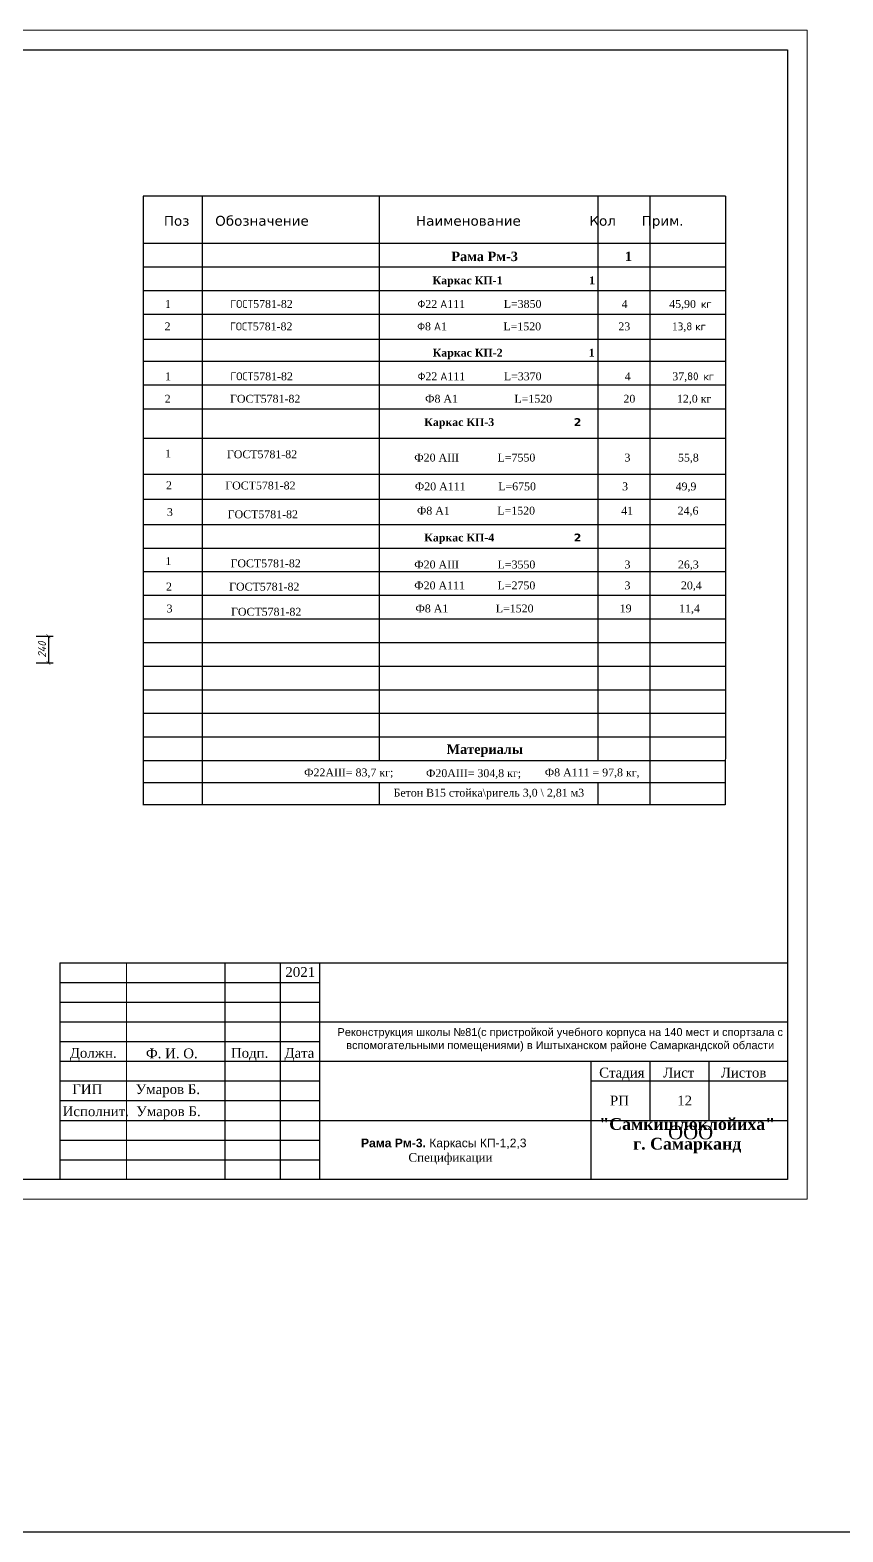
# Model space of a CAD drawing. Header units: millimetres. Extents: x 572274 to 2241483, y -888675 to -304135.
# Drawn here: x 1348696 to 1369359, y -715943 to -677785 of the extents above; entities that cross this region are included whole.
import ezdxf

# ---------------------------------------------------------------- set-up
doc = ezdxf.new("R2010")
doc.units = ezdxf.units.MM
doc.layers.add('Оси и размеры', color=7, linetype='Continuous', lineweight=9)
doc.layers.add('Размеры', color=7, linetype='Continuous')
doc.layers.add('размеры @ 100', color=251, linetype='Continuous')
doc.styles.add('ISOCPEUR', font='isocpeui.ttf', dxfattribs={"height": 300})
doc.styles.get("Standard").update_dxf_attribs({"font": 'isocpeur.ttf'})
doc.styles.add('TNRoman', font='timesbd.ttf')
doc.styles.add('ПР', font='isocpeur.ttf', dxfattribs={"width": 0.955, "oblique": 15})
doc.dimstyles.new('ПР', dxfattribs={"dimtxt": 3, "dimasz": 2.5, "dimexe": 1.25, "dimexo": 0.625, "dimtad": 1, "dimtoh": 1, "dimtxsty": 'ПР', "dimblk": 'ARCHTICK', "dimcen": 2.5, "dimadec": 0, "dimazin": 0, "dimtfac": 1, "dimtmove": 0, "dimatfit": 3, "dimfxl": 1, "dimarcsym": 0})

# ---------------------------------------------------------------- blocks, each defined once
blk = doc.blocks.new('_ArchTick')
at = {"color": 0, "linetype": 'ByBlock', "const_width": 0.15}
blk.add_lwpolyline([(-0.5, -0.5), (0.5, 0.5)], dxfattribs=at)
blk = doc.blocks.new('*D1266')
at = {"layer": 'Defpoints', "color": 0, "lineweight": 25, "transparency": 16777216}
for p in [(1348787, -693185), (1348787, -693865), (1349163, -693865)]:
    blk.add_point(p, dxfattribs=at)
at = {"layer": 'Размеры', "color": 0, "lineweight": -2, "transparency": 16777216}
for p, q in [((1348849, -693185), (1349288, -693185)), ((1349163, -693185), (1349163, -693865)), ((1348849, -693865), (1349288, -693865))]:
    blk.add_line(p, q, dxfattribs=at)
at = {"layer": 'Размеры', "color": 0, "lineweight": -2, "transparency": 16777216, "xscale": 100, "yscale": 100, "zscale": 100}
for p, rotation in [((1349163, -693185), 90), ((1349163, -693865), 270)]:
    blk.add_blockref('_ArchTick', p, dxfattribs=dict(at, rotation=rotation))
at = {"layer": 'Размеры', "color": 0, "transparency": 16777216, "insert": (1349001, -693525), "char_height": 200, "attachment_point": 5, "rotation": 90, "style": 'ПР'}
blk.add_mtext('240', dxfattribs=at)

msp = doc.modelspace()

# ---------------------------------------------------------------- linework, layer by layer
at = {"color": 0, "lineweight": 25}
for p, q in [((1351574.106, -682009.689), (1351574.106, -693353.191)), ((1353068.766, -682009.689), (1353068.766, -693353.191)), ((1357566.05, -682009.689), (1357566.05, -692153.191)), ((1363124.226, -682009.689), (1363124.226, -692153.191)), ((1364448.446, -682009.689), (1364448.446, -692153.191)), ((1366374.106, -682009.689), (1366374.106, -693353.191)), ((1357566.05, -690353.191), (1357566.05, -693353.191)), ((1363124.226, -690898.453), (1363124.226, -693353.191)), ((1364448.446, -690953.191), (1364448.446, -693353.191)), ((1351574.106, -691552.291), (1351574.106, -695153.191)), ((1353068.766, -691553.191), (1353068.766, -693353.191)), ((1366374.106, -691553.191), (1366374.106, -695153.191))]:
    msp.add_line(p, q, dxfattribs=at)
at = {"color": 0}
for p, q in [((1366374.106, -682009.689), (1351574.106, -682009.689)), ((1366374.106, -683209.689), (1351574.106, -683209.689)), ((1366374.106, -683209.689), (1351574.106, -683209.689)), ((1366374.106, -683809.689), (1351574.106, -683809.689)), ((1366374.106, -684409.689), (1351574.106, -684409.689)), ((1366374.106, -685009.689), (1351574.106, -685009.689)), ((1366374.106, -685649.919), (1351574.106, -685649.919)), ((1366374.106, -686209.689), (1351574.106, -686209.689)), ((1366374.106, -686809.689), (1351574.106, -686809.689)), ((1366374.106, -687420.757), (1351574.106, -687420.757)), ((1366374.106, -689073.191), (1351574.106, -689073.191)), ((1366374.106, -689713.191), (1351574.106, -689713.191)), ((1366374.106, -690353.191), (1351574.106, -690353.191)), ((1366374.106, -690953.191), (1351574.106, -690953.191)), ((1366374.106, -691553.191), (1351574.106, -691553.191)), ((1366374.106, -692153.191), (1351574.106, -692153.191)), ((1366374.106, -692753.191), (1351574.106, -692753.191)), ((1366374.106, -693353.191), (1351574.106, -693353.191)), ((1366374.106, -693953.191), (1351574.106, -693953.191)), ((1366374.106, -694553.191), (1351574.106, -694553.191)), ((1366374.106, -695153.191), (1351574.106, -695153.191)), ((1366374.106, -695753.191), (1351574.106, -695753.191)), ((1366374.106, -695753.191), (1351574.106, -695753.191)), ((1366374.106, -696353.191), (1351574.106, -696353.191)), ((1366364.106, -696909.689), (1351564.106, -696909.689)), ((1366374.106, -696909.689), (1351574.106, -696909.689)), ((1366364.106, -697466.187), (1351564.106, -697466.187))]:
    msp.add_line(p, q, dxfattribs=at)
at = {"lineweight": -3}
msp.add_line((1351574.106, -688158.04), (1366374.106, -688158.04), dxfattribs=at)
at = {"ltscale": 20}
for p, q in [((1353068.766, -693353.191), (1353068.766, -697466.187)), ((1357566.05, -693353.191), (1357566.05, -695753.191)), ((1363124.226, -693353.191), (1363124.226, -695753.191)), ((1364448.446, -693353.191), (1364448.446, -697466.187)), ((1357566.05, -694553.191), (1357566.05, -696353.191)), ((1351574.106, -695153.191), (1351574.106, -697466.187)), ((1363124.226, -695153.191), (1363124.226, -696353.191)), ((1366374.106, -695153.191), (1366360.938, -697466.187)), ((1357566.05, -696909.689), (1357566.05, -697466.187)), ((1363124.226, -696909.689), (1363124.226, -697466.187))]:
    msp.add_line(p, q, dxfattribs=at)
at = {"color": 250, "lineweight": 25}
for p, q in [((1349450.001, -701485.326), (1349450.001, -706985.326)), ((1353650.001, -701485.326), (1353650.001, -706985.326)), ((1355050.001, -701485.326), (1355050.001, -706985.326)), ((1356050.001, -701485.326), (1356050.001, -706985.326)), ((1362950.001, -703985.326), (1362950.001, -706985.326)), ((1364450.001, -703985.326), (1364450.001, -705485.326)), ((1365950.001, -703985.326), (1365950.001, -705485.326))]:
    msp.add_line(p, q, dxfattribs=at)
at = {"color": 0, "lineweight": 15}
msp.add_line((1351150.001, -701485.326), (1351150.001, -706985.326), dxfattribs=at)
at = {"color": 1, "lineweight": 30}
msp.add_line((1309214.279, -715942.743), (1382666.64, -715942.743), dxfattribs=at)
at = {"color": 250, "lineweight": 0}
msp.add_lwpolyline([(1326450.001, -677785.326), (1368450.001, -677785.326), (1368450.001, -707485.326), (1326450.001, -707485.326)], close=True, dxfattribs=at)
at = {"color": 1, "lineweight": 30}
msp.add_lwpolyline([(1328450.001, -678285.326), (1367950.001, -678285.326), (1367950.001, -706985.326), (1328450.001, -706985.326)], close=True, dxfattribs=at)
at = {"color": 250, "lineweight": 25}
for points in [[(1349450.001, -701485.326), (1367950.001, -701485.326)], [(1349450.001, -701985.326), (1356050.001, -701985.326)], [(1349450.001, -701985.326), (1356050.001, -701985.326)], [(1349450.001, -702485.326), (1356050.001, -702485.326)], [(1349450.001, -702485.326), (1356050.001, -702485.326)], [(1349450.001, -702985.326), (1356050.001, -702985.326)], [(1349450.001, -702985.326), (1356050.001, -702985.326)], [(1356050.001, -702985.326), (1367950.001, -702985.326)], [(1349450.001, -703485.326), (1356050.001, -703485.326)], [(1349450.001, -703485.326), (1356050.001, -703485.326)], [(1349450.001, -703985.326), (1356050.001, -703985.326)], [(1349450.001, -703985.326), (1356050.001, -703985.326)], [(1356050.001, -703985.326), (1367950.001, -703985.326)], [(1349450.001, -704485.326), (1356050.001, -704485.326)], [(1349450.001, -704485.326), (1356050.001, -704485.326)], [(1362950.001, -704485.326), (1367950.001, -704485.326)], [(1349450.001, -704985.326), (1356050.001, -704985.326)], [(1349450.001, -704985.326), (1356050.001, -704985.326)], [(1349450.001, -705485.326), (1356050.001, -705485.326)], [(1349450.001, -705485.326), (1356050.001, -705485.326)], [(1356050.001, -705485.326), (1367950.001, -705485.326)], [(1349450.001, -705985.326), (1356050.001, -705985.326)], [(1349450.001, -705985.326), (1356050.001, -705985.326)], [(1349450.001, -706485.326), (1356050.001, -706485.326)], [(1349450.001, -706485.326), (1356050.001, -706485.326)]]:
    msp.add_lwpolyline(points, dxfattribs=at)
at = {"layer": 'Оси и размеры'}
msp.add_line((1356050.001, -701485.326), (1356050.001, -706985.326), dxfattribs=at)

# ---------------------------------------------------------------- texts
at = {"color": 0}
for s, insert, char_height, width, attachment_point in [('{\\fVerdana|b0|i0|c0|p34;\\P      \\fVerdana|b0|i0|c204|p34;\\H1.25x;Поз\\fVerdana|b0|i0|c0|p34; \\fVerdana|b0|i0|c204|p34;     Обозначение                         Наименование                Кол      Прим.\\fVerdana|b0|i0|c0|p34;  \\H0.8x;                                          }', (1351574.106, -682173.191), 200, 14800, 1), ('{\\fTimes New Roman|b1|i0|c204|p18;  Рама Рм-3                              1}', (1359222.906, -683415.379), 240, 5585.74252, 1), ('{\\fVerdana|b0|i0|c204|p34; \\fVerdana|b0|i0|c0|p34;\\P                                                                                     \\fTimes New Roman|b1|i0|c204|p18;Каркас КП-1}         {\\fTimes New Roman|b1|i0|c204|p18;              1}', (1351514.092, -683711.531), 200, 16319.77731, 1), ('{\\fVerdana|b0|i0|c0|p34;\\P       \\fTimes New Roman|b0|i0|c238|p18;1                    }ГОСТ{\\fTimes New Roman|b0|i0|c238|p18;5781-82                                          }Ф{\\fTimes New Roman|b0|i0|c238|p18;2\\fTimes New Roman|b0|i0|c204|p18;2\\fTimes New Roman|b0|i0|c238|p18; }А{\\fTimes New Roman|b0|i0|c238|p18;111             L=3\\fTimes New Roman|b0|i0|c204|p18;85\\fTimes New Roman|b0|i0|c238|p18;0                         \\fTimes New Roman|b0|i0|c204|p18;  4\\fTimes New Roman|b0|i0|c238|p18;              \\fTimes New Roman|b0|i0|c204|p18;45\\fTimes New Roman|b0|i0|c238|p18;,\\fTimes New Roman|b0|i0|c204|p18;9\\fTimes New Roman|b0|i0|c238|p18;0} кг{\\fVerdana|b0|i0|c0|p34;                                                  }', (1351514.092, -684311.531), 200, 14800, 1), ('{\\fVerdana|b0|i0|c0|p34; \\P        \\fTimes New Roman|b0|i0|c238|p18;2                    }ГОСТ{\\fTimes New Roman|b0|i0|c238|p18;5781-82                                          }Ф{\\fTimes New Roman|b0|i0|c238|p18;8 }А{\\fTimes New Roman|b0|i0|c238|p18;1                   L=1520                       \\fTimes New Roman|b0|i0|c204|p18;  \\fTimes New Roman|b0|i0|c238|p18; 2\\fTimes New Roman|b0|i0|c204|p18;3\\fTimes New Roman|b0|i0|c238|p18;              1}3{\\fTimes New Roman|b0|i0|c238|p18;,}8{\\fTimes New Roman|b0|i0|c238|p18; }кг{\\fVerdana|b0|i0|c0|p34;                                                  }', (1351418.722, -684881.058), 200, 14800, 1), ('{\\fVerdana|b0|i0|c0|p34;\\P                                                                                     \\fTimes New Roman|b1|i0|c204|p18;Каркас КП-2\\fTimes New Roman|b0|i0|c238|p18;                          \\fTimes New Roman|b1|i0|c204|p18;   1}', (1351517.006, -685549.498), 200, 14800, 1), ('{\\fVerdana|b0|i0|c0|p34;\\P       \\fTimes New Roman|b0|i0|c238|p18;1                    }ГОСТ{\\fTimes New Roman|b0|i0|c238|p18;5781-82                                          }Ф{\\fTimes New Roman|b0|i0|c238|p18;2\\fTimes New Roman|b0|i0|c204|p18;2\\fTimes New Roman|b0|i0|c238|p18; }А{\\fTimes New Roman|b0|i0|c238|p18;111             L=\\fTimes New Roman|b0|i0|c204|p18;33\\fTimes New Roman|b0|i0|c238|p18;70                     \\fTimes New Roman|b0|i0|c204|p18;   \\fTimes New Roman|b0|i0|c238|p18;    \\fTimes New Roman|b0|i0|c204|p18;4\\fTimes New Roman|b0|i0|c238|p18;              \\fTimes New Roman|b0|i0|c204|p18;37\\fTimes New Roman|b0|i0|c238|p18;,}80 кг{\\fVerdana|b0|i0|c0|p34;                                                  }', (1351517.006, -686149.498), 200, 14800, 1), ('{\\fVerdana|b0|i0|c0|p34; \\P        \\fTimes New Roman|b0|i0|c204|p18;2                    ГОСТ5781-82                                          Ф8 А1                   L=1520                        20              12,0 кг\\fTimes New Roman|b0|i0|c0|p18; \\fVerdana|b0|i0|c0|p34;                                                 }', (1351421.636, -686719.025), 200, 14800, 1), ('{\\fVerdana|b0|i0|c0|p34;\\P                                                                                     \\H0.8x;  \\fTimes New Roman|b1|i0|c204|p18;Каркас КП-3\\fTimes New Roman|b0|i0|c204|p18;      \\fVerdana|b0|i0|c0|p34;                  \\fVerdana|b1|i0|c204|p34;2\\fTimes New Roman|b0|i0|c204|p18; \\fTimes New Roman|b0|i0|c238|p18;\\H1.25x;                    }', (1349276.016, -687229.373), 250, 18500, 1), ('{\\fVerdana|b0|i0|c0|p34;\\P                                                                                     \\H0.8x;  \\fTimes New Roman|b1|i0|c204|p18;Каркас КП-4\\fTimes New Roman|b0|i0|c204|p18;      \\fVerdana|b0|i0|c0|p34;                  \\fVerdana|b1|i0|c204|p34;2\\fTimes New Roman|b0|i0|c204|p18; \\fTimes New Roman|b0|i0|c238|p18;\\H1.25x;                    }', (1349276.016, -690161.806), 250, 18500, 1), ('{\\fVerdana|b0|i0|c204|p34; \\fVerdana|b0|i0|c0|p34;\\P     \\fTimes New Roman|b0|i0|c238|p18;               \\fTimes New Roman|b0|i0|c204|p18;Ф\\fTimes New Roman|b0|i0|c238|p18;22\\fTimes New Roman|b0|i0|c204|p18;А\\fTimes New Roman|b0|i0|c238|p18;III= \\fTimes New Roman|b0|i0|c204|p18;83\\fTimes New Roman|b0|i0|c238|p18;,\\fTimes New Roman|b0|i0|c204|p18;7 кг\\fTimes New Roman|b0|i0|c238|p18;;  \\fTimes New Roman|b0|i0|c204|p18;                                              \\fTimes New Roman|b0|i0|c238|p18;   \\fTimes New Roman|b0|i0|c204|p18;Ф8\\fTimes New Roman|b0|i0|c238|p18; \\fTimes New Roman|b0|i0|c204|p18;А\\fTimes New Roman|b0|i0|c238|p18;111 = \\fTimes New Roman|b0|i0|c204|p18;97\\fTimes New Roman|b0|i0|c238|p18;,\\fTimes New Roman|b0|i0|c204|p18;8\\fTimes New Roman|b0|i0|c238|p18; \\fTimes New Roman|b0|i0|c204|p18;кг\\fTimes New Roman|b0|i0|c238|p18;,                       \\fVerdana|b0|i0|c0|p34;                                           }', (1354094.644, -696213.159), 200, 14800, 1), ('{\\fVerdana|b0|i0|c204|p34; \\fVerdana|b0|i0|c0|p34;\\P     \\fTimes New Roman|b0|i0|c238|p18;               \\fTimes New Roman|b0|i0|c204|p18;Ф\\fTimes New Roman|b0|i0|c238|p18;2\\fTimes New Roman|b0|i0|c204|p18;0А\\fTimes New Roman|b0|i0|c238|p18;III= \\fTimes New Roman|b0|i0|c204|p18;304\\fTimes New Roman|b0|i0|c238|p18;,\\fTimes New Roman|b0|i0|c204|p18;8 кг\\fTimes New Roman|b0|i0|c238|p18;;  \\fTimes New Roman|b0|i0|c204|p18;                                  \\fTimes New Roman|b0|i0|c238|p18;   \\fVerdana|b0|i0|c0|p34;                                           }', (1357192.465, -696231.978), 200, 14800, 1), ('{\\fArial|b1|i0|c204|p34;    Рама Рм-3.\\fArial|b0|i0|c204|p34; Каркасы КП-1,2,3         \\fTimes New Roman|b0|i0|c204|p18;Спецификации}', (1359382.539, -705949.668), 220, 6982.17815, 2)]:
    msp.add_mtext(s, dxfattribs=dict(at, insert=insert, char_height=char_height, width=width, attachment_point=attachment_point))
at = {"ltscale": 5, "width": 858.88855, "attachment_point": 1, "style": 'TNRoman'}
for s, insert, char_height in [(' {\\H0.8x;  \\fTimes New Roman|b0|i0|c0|p18;1}', (1351884.782, -688443.709), 250), ('   {\\fTimes New Roman|b0|i0|c0|p18;2}', (1351926.599, -689250.955), 200), (' {\\H0.8x;  \\fTimes New Roman|b0|i0|c0|p18;3}', (1351929.591, -689932.175), 250), (' {\\H0.8x;  \\fTimes New Roman|b0|i0|c0|p18;1}', (1351892.459, -691176.649), 250), ('   {\\fTimes New Roman|b0|i0|c0|p18;2}', (1351926.599, -691824.306), 200), (' {\\H0.8x;  \\fTimes New Roman|b0|i0|c0|p18;3}', (1351921.029, -692381.559), 250)]:
    msp.add_mtext(s, dxfattribs=dict(at, insert=insert, char_height=char_height))
at = {"color": 0, "lineweight": 25, "attachment_point": 1}
for s, insert, char_height, width in [('{\\H0.8x; \\fTimes New Roman|b0|i0|c204|p18;ГОСТ5781-82\\H1.25x; } ', (1353572.719, -688462.796), 250, 2364.96035), ('{\\H0.8x; \\fTimes New Roman|b0|i0|c204|p18;ГОСТ5781-82}  ', (1353531.581, -689256.488), 250, 2364.96035), ('  {\\fTimes New Roman|b0|i0|c204|p18;ГОСТ5781-82}  ', (1353465.872, -689988.079), 200, 2364.96035), ('{\\H0.8x; \\fTimes New Roman|b0|i0|c204|p18;ГОСТ5781-82\\H1.25x; } ', (1353664.87, -691234.108), 250, 2364.96035), ('{\\H0.8x; \\fTimes New Roman|b0|i0|c204|p18;ГОСТ5781-82}  ', (1353629.985, -691825.568), 250, 2364.96035), ('  {\\fTimes New Roman|b0|i0|c204|p18;ГОСТ5781-82}  ', (1353551.176, -692463.979), 200, 2364.96035), ('{\\fTimes New Roman|b0|i0|c204|p18;Бетон В\\fTimes New Roman|b0|i0|c238|p18;15 \\fTimes New Roman|b0|i0|c204|p18;стойка\\fTimes New Roman|b0|i0|c238|p18;\\\\\\fTimes New Roman|b0|i0|c204|p18;ригель 3\\fTimes New Roman|b0|i0|c238|p18;,\\fTimes New Roman|b0|i0|c204|p18;0\\fTimes New Roman|b0|i0|c238|p18; \\\\ \\fTimes New Roman|b0|i0|c204|p18;2\\fTimes New Roman|b0|i0|c238|p18;,\\fTimes New Roman|b0|i0|c204|p18;81\\fTimes New Roman|b0|i0|c238|p18; \\fTimes New Roman|b0|i0|c204|p18;м\\fTimes New Roman|b0|i0|c238|p18;3}', (1357935.626, -697061.889), 200, 5093.50038)]:
    msp.add_mtext(s, dxfattribs=dict(at, insert=insert, char_height=char_height, width=width))
at = {"ltscale": 15, "attachment_point": 1, "style": 'TNRoman'}
for s, insert, char_height, width in [('\\pt6000;{\\fTimes New Roman|b0|i0|c204|p18;Ф20\\fTimes New Roman|b1|i0|c238|p18; \\fTimes New Roman|b0|i0|c204|p18;АIII             L=7550                              3                55,8  }', (1358462.945, -688547.006), 200, 10076.90405), ('{\\fTimes New Roman|b0|i0|c204|p18;\\H0.8x;Ф20 А111           L=6750                             3                49,9\\H1.25x; }', (1358478.097, -689279.519), 250, 9551.51455), ('\\pt1750;{\\fTimes New Roman|b0|i0|c204|p18;\\H0.8x;Ф8\\fTimes New Roman|b1|i0|c204|p18; \\fTimes New Roman|b0|i0|c204|p18;А1                L=1520                             41               24,6  \\H1.25x; }', (1358530.627, -689895.819), 250, 9551.51455), ('\\pt6000;{\\fTimes New Roman|b0|i0|c204|p18;Ф20\\fTimes New Roman|b1|i0|c238|p18; \\fTimes New Roman|b0|i0|c204|p18;АIII             L=3550                              3                26,3  }', (1358462.945, -691263.269), 200, 10076.90405), ('{\\fTimes New Roman|b0|i0|c204|p18;\\H0.8x;Ф20 А111           L=2750                              3                 20,4\\H1.25x; }', (1358462.646, -691795.053), 250, 9551.51455), ('\\pt1750;{\\fTimes New Roman|b0|i0|c204|p18;\\H0.8x;Ф8\\fTimes New Roman|b1|i0|c204|p18; \\fTimes New Roman|b0|i0|c204|p18;А1                L=1520                             19                11,4  \\H1.25x; }', (1358491.993, -692380.472), 250, 9551.51455)]:
    msp.add_mtext(s, dxfattribs=dict(at, insert=insert, char_height=char_height, width=width))
at = {"attachment_point": 1, "style": 'TNRoman'}
for s, insert, char_height, width in [('{\\fTimes New Roman|b1|i0|c204|p18;Материалы}', (1359284.138, -695933.975), 240, 5784.04068), ('{\\fTimes New Roman|b0|i0|c204|p18;РП             12               }', (1363435.89, -704858.081), 250, 4023.11593)]:
    msp.add_mtext(s, dxfattribs=dict(at, insert=insert, char_height=char_height, width=width))
for s, insert, char_height, width, attachment_point in [('{\\fTimes New Roman|b0|i0|c161|p18;20\\fTimes New Roman|b0|i0|c204|p18;21}', (1355186.404, -701591.349), 250, 1307.7, 1), ('\\fTimes New Roman|b0|i0|c204|p18;Должн.', (1349706.198, -703646.919), 250, 1307.7, 1), ('{\\fTimes New Roman|b0|i0|c204|p18; Ф. И. О.}', (1351547.778, -703659.27), 250, 2027.05346, 1), ('\\fTimes New Roman|b0|i0|c204|p18;Подп.', (1353802.565, -703646.919), 250, 1307.7, 1), ('{\\fTimes New Roman|b0|i0|c204|p18;Дата}', (1355162.328, -703646.919), 250, 1307.7, 1), ('{\\fTimes New Roman|b0|i0|c204|p18;Стадия}', (1363162.529, -704146.919), 250, 1307.7, 1), ('\\fTimes New Roman|b0|i0|c204|p18;Лист', (1364789.06, -704146.919), 250, 1307.7, 1), ('\\fTimes New Roman|b0|i0|c204|p18;Листов', (1366253.598, -704146.919), 250, 1307.7, 1), ('{\\fTimes New Roman|b0|i0|c204|p18;ГИП         Умаров Б.}', (1349768.56, -704566.956), 250, 3735.25059, 1), ('{\\fTimes New Roman|b0|i0|c204|p18;Исполнит.  Умаров Б.}', (1349525.243, -705129.152), 250, 4040.28562, 1), ('{\\fTimes New Roman Cyr|b1|i0|c204|p18;\\H1.333x; \\H0.7502x;"Самкишлоклойиха" \\Pг. Самарканд}', (1365399.887, -705428.407), 300, 2788.32352, 2), ('{\\fTimes New Roman Cyr|b0|i0|c204|p18;\\H1.167x;ООО}', (1365486.677, -705615.952), 300, 2699.2881, 2)]:
    msp.add_mtext(s, dxfattribs=dict(insert=insert, char_height=char_height, width=width, attachment_point=attachment_point))
at = {"color": 0, "linetype": 'ByBlock', "insert": (1362172.24, -703142.699), "char_height": 200, "width": 11599.6853, "attachment_point": 2, "style": 'ISOCPEUR'}
msp.add_mtext('{\\fArial|b0|i0|c204|p34;\\C256;Реконструкция школы №81(с пристройкой учебного корпуса на 140 мест и спортзала с вспомогательными помещениями) в Иштыханском районе Самаркандской области}', dxfattribs=at)

# ---------------------------------------------------------------- dimensions: what is measured, and where the dimension line sits
at = {"layer": 'размеры @ 100'}
dim = msp.add_linear_dim(base=(1349163.432, -693865.326), p1=(1348786.717, -693185.326), p2=(1348786.717, -693865.326), angle=90, text='240', dimstyle='ПР', override={"dimscale": 100, "dimtxt": 2, "dimasz": 1, "dimtix": 0, "dimtofl": 1, "dimtmove": 0, "dimatfit": 3}, dxfattribs=at)
dim.commit()
dim.dimension.update_dxf_attribs({"geometry": '*D1266', "text_midpoint": (1349163.432, -693525.326), "dimtype": 160})

doc.saveas('drawing.dxf')
